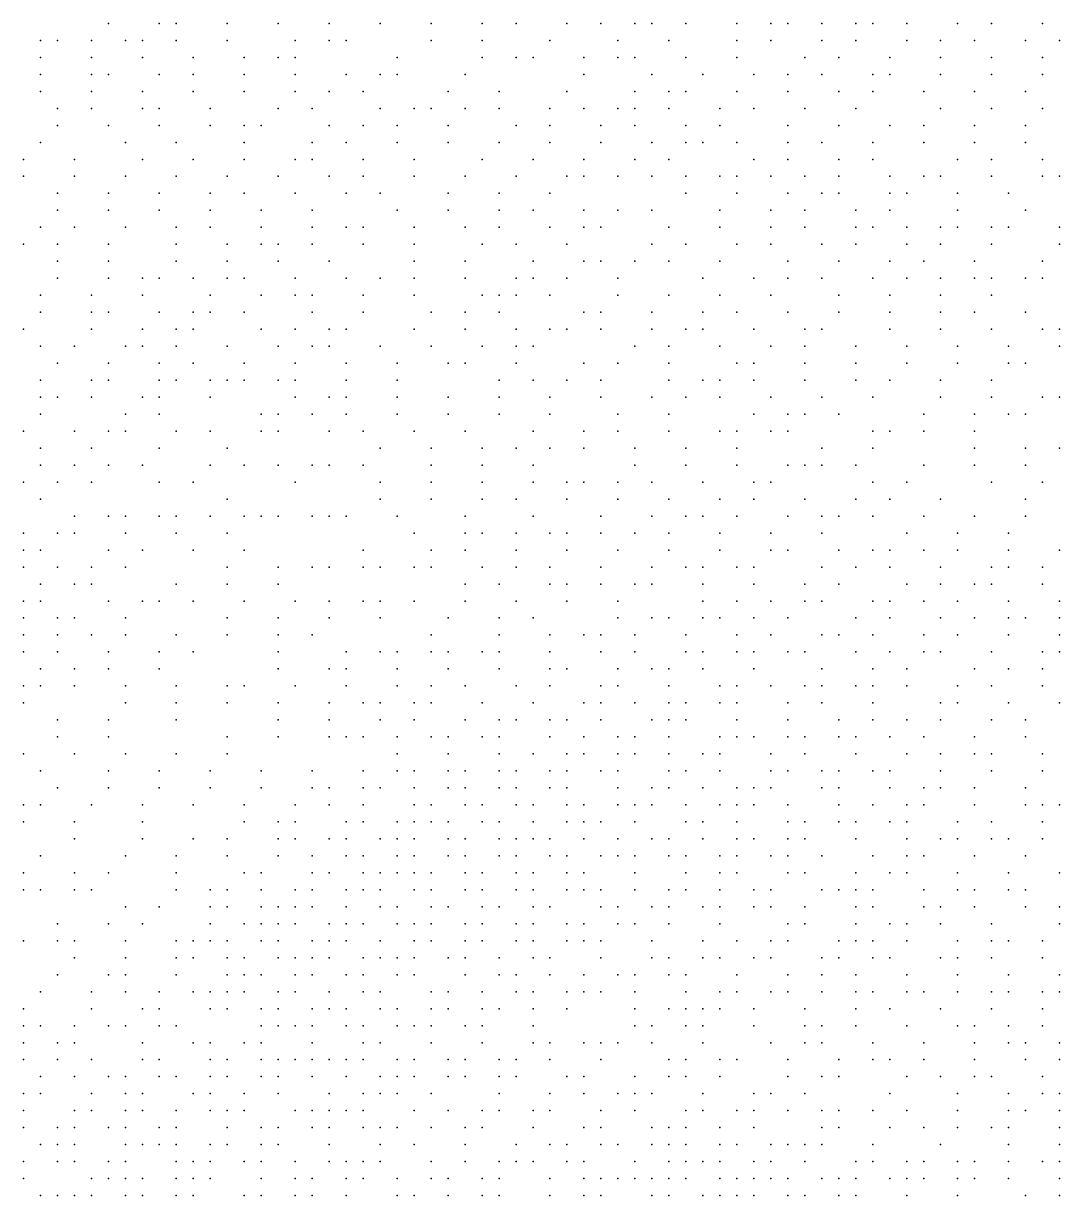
# Model space of a CAD drawing. Extents: x 429 to 793, y 817 to 1241.
# Drawn here: x 702.4 to 746.9, y 1134.9 to 1185.3 of the extents above; entities that cross this region are included whole.
import ezdxf

# ---------------------------------------------------------------- set-up
doc = ezdxf.new("R2010")
doc.units = 0

msp = doc.modelspace()

# ---------------------------------------------------------------- linework, layer by layer
for p in [(706.04, 1185.26, 224.386), (708.23, 1185.26, 222.766), (708.96, 1185.26, 221.984), (711.15, 1185.26, 220.338), (713.34, 1185.26, 218.575), (715.53, 1185.26, 216.449), (717.72, 1185.26, 214.448), (719.91, 1185.26, 212.44), (722.1, 1185.26, 210.445), (723.56, 1185.26, 209.325), (725.75, 1185.26, 206.78), (727.21, 1185.26, 205.28), (728.67, 1185.26, 203.92), (729.4, 1185.26, 203.33), (730.86, 1185.26, 201.622), (733.05, 1185.26, 198.727), (734.51, 1185.26, 197.742), (735.24, 1185.26, 196.713), (736.7, 1185.26, 194.65), (738.16, 1185.26, 193.525), (738.89, 1185.26, 192.022), (740.35, 1185.26, 190.507), (742.54, 1185.26, 187.635), (744, 1185.26, 185.367), (746.19, 1185.26, 182.243), (703.12, 1184.53, 226.587), (703.85, 1184.53, 226.193), (705.31, 1184.53, 225.013), (706.77, 1184.53, 223.54), (707.5, 1184.53, 223), (708.96, 1184.53, 222.222), (711.15, 1184.53, 220.03), (714.07, 1184.53, 218.003), (715.53, 1184.53, 216.691), (716.26, 1184.53, 215.807), (719.91, 1184.53, 212.75), (722.1, 1184.53, 210.768), (725.02, 1184.53, 207.675), (727.94, 1184.53, 205.1), (730.13, 1184.53, 202.57), (733.05, 1184.53, 199.077), (734.51, 1184.53, 197.579), (736.7, 1184.53, 195.31), (738.16, 1184.53, 193.413), (740.35, 1184.53, 190.332), (741.81, 1184.53, 188.795), (743.27, 1184.53, 186.732), (745.46, 1184.53, 182.665), (746.92, 1184.53, 181.079), (703.12, 1183.8, 226.433), (705.31, 1183.8, 225.253), (707.5, 1183.8, 223.34), (709.69, 1183.8, 221.365), (711.88, 1183.8, 219.483), (713.34, 1183.8, 218.387), (714.07, 1183.8, 217.838), (718.45, 1183.8, 214.256), (722.1, 1183.8, 210.523), (723.56, 1183.8, 209.518), (724.29, 1183.8, 208.56), (726.48, 1183.8, 206.555), (727.94, 1183.8, 204.845), (728.67, 1183.8, 204), (730.86, 1183.8, 202.01), (733.05, 1183.8, 199.726), (735.97, 1183.8, 195.925), (737.43, 1183.8, 193.893), (739.62, 1183.8, 191.86), (741.81, 1183.8, 188.431), (744, 1183.8, 185.656), (746.19, 1183.8, 182.533), (703.12, 1183.07, 226.687), (705.31, 1183.07, 225.1), (706.04, 1183.07, 224.78), (708.23, 1183.07, 222.704), (709.69, 1183.07, 221.893), (711.88, 1183.07, 219.946), (714.07, 1183.07, 218.08), (716.26, 1183.07, 216.115), (717.72, 1183.07, 215.015), (718.45, 1183.07, 214.467), (721.37, 1183.07, 211.39), (726.48, 1183.07, 206.33), (729.4, 1183.07, 203.795), (731.59, 1183.07, 201.359), (733.78, 1183.07, 198.322), (735.24, 1183.07, 197.21), (736.7, 1183.07, 195.167), (738.89, 1183.07, 192.745), (739.62, 1183.07, 191.847), (741.81, 1183.07, 188.828), (744, 1183.07, 186.03), (746.19, 1183.07, 182.4), (703.12, 1182.34, 226.923), (705.31, 1182.34, 225.34), (707.5, 1182.34, 223.483), (709.69, 1182.34, 221.731), (711.88, 1182.34, 220.19), (714.07, 1182.34, 218.326), (715.53, 1182.34, 216.975), (716.99, 1182.34, 215.87), (720.64, 1182.34, 212.523), (722.83, 1182.34, 210.285), (725.75, 1182.34, 207.472), (728.67, 1182.34, 204.68), (730.13, 1182.34, 202.69), (730.86, 1182.34, 202.13), (733.05, 1182.34, 199.814), (735.24, 1182.34, 197.087), (737.43, 1182.34, 194.617), (738.89, 1182.34, 192.595), (741.08, 1182.34, 189.965), (743.27, 1182.34, 186.995), (745.46, 1182.34, 183.922), (703.85, 1181.61, 226.634), (705.31, 1181.61, 225.58), (707.5, 1181.61, 223.727), (708.23, 1181.61, 223.192), (710.42, 1181.61, 221.569), (713.34, 1181.61, 219.117), (714.8, 1181.61, 217.884), (717.72, 1181.61, 215.345), (719.18, 1181.61, 213.68), (719.91, 1181.61, 213.125), (721.37, 1181.61, 211.703), (722.83, 1181.61, 210.598), (725.02, 1181.61, 208.366), (726.48, 1181.61, 206.933), (727.94, 1181.61, 205.588), (728.67, 1181.61, 204.589), (730.13, 1181.61, 203.323), (732.32, 1181.61, 200.455), (733.78, 1181.61, 199.018), (735.97, 1181.61, 196.404), (738.16, 1181.61, 193.88), (741.81, 1181.61, 188.942), (744, 1181.61, 185.875), (746.19, 1181.61, 182.838), (703.85, 1180.88, 226.87), (706.04, 1180.88, 225.041), (708.23, 1180.88, 223.436), (710.42, 1180.88, 221.408), (711.88, 1180.88, 220.353), (712.61, 1180.88, 219.908), (715.53, 1180.88, 217.184), (716.99, 1180.88, 215.915), (718.45, 1180.88, 214.535), (720.64, 1180.88, 212.57), (723.56, 1180.88, 209.497), (725.02, 1180.88, 208.387), (727.21, 1180.88, 206.405), (728.67, 1180.88, 204.906), (730.86, 1180.88, 201.91), (732.32, 1180.88, 200.808), (735.24, 1180.88, 197.36), (737.43, 1180.88, 195.147), (739.62, 1180.88, 191.835), (741.08, 1180.88, 189.797), (743.27, 1180.88, 187.408), (745.46, 1180.88, 184.009), (703.12, 1180.15, 227.456), (706.77, 1180.15, 224.75), (708.96, 1180.15, 223.132), (711.88, 1180.15, 220.699), (714.8, 1180.15, 217.713), (716.26, 1180.15, 216.485), (718.45, 1180.15, 214.845), (720.64, 1180.15, 212.786), (722.83, 1180.15, 210.935), (725.02, 1180.15, 208.705), (727.21, 1180.15, 206.177), (729.4, 1180.15, 204.225), (730.86, 1180.15, 202.52), (731.59, 1180.15, 201.673), (733.05, 1180.15, 200.265), (735.24, 1180.15, 197.712), (736.7, 1180.15, 195.871), (738.89, 1180.15, 193.174), (741.08, 1180.15, 190.173), (743.27, 1180.15, 187.036), (745.46, 1180.15, 183.276), (702.39, 1179.42, 227.694), (704.58, 1179.42, 226.058), (707.5, 1179.42, 224.312), (709.69, 1179.42, 222.377), (711.88, 1179.42, 220.4), (714.07, 1179.42, 218.512), (714.8, 1179.42, 217.959), (716.99, 1179.42, 216.245), (719.18, 1179.42, 214.3), (722.1, 1179.42, 211.51), (724.29, 1179.42, 209.577), (726.48, 1179.42, 207.548), (728.67, 1179.42, 205.088), (730.13, 1179.42, 203.69), (733.78, 1179.42, 199.507), (735.24, 1179.42, 197.507), (737.43, 1179.42, 194.6), (738.89, 1179.42, 193.5), (742.54, 1179.42, 188.54), (744, 1179.42, 186.488), (746.19, 1179.42, 182.96), (702.39, 1178.69, 228.164), (704.58, 1178.69, 226.296), (706.77, 1178.69, 224.944), (708.96, 1178.69, 223.265), (711.15, 1178.69, 221.29), (713.34, 1178.69, 219.31), (715.53, 1178.69, 217.653), (716.99, 1178.69, 216.53), (719.18, 1178.69, 214.61), (721.37, 1178.69, 212.085), (723.56, 1178.69, 210.44), (725.75, 1178.69, 208.372), (726.48, 1178.69, 207.357), (727.94, 1178.69, 205.95), (729.4, 1178.69, 204.275), (730.86, 1178.69, 202.872), (732.32, 1178.69, 200.92), (733.05, 1178.69, 200.335), (734.51, 1178.69, 198.746), (735.97, 1178.69, 196.95), (737.43, 1178.69, 194.965), (739.62, 1178.69, 192.341), (741.08, 1178.69, 190.733), (741.81, 1178.69, 189.646), (744, 1178.69, 186.323), (746.19, 1178.69, 183.355), (746.92, 1178.69, 182.218), (703.85, 1177.96, 227.059), (706.04, 1177.96, 225.459), (708.23, 1177.96, 223.826), (710.42, 1177.96, 221.966), (711.88, 1177.96, 221.09), (714.07, 1177.96, 219.335), (716.26, 1177.96, 216.9), (717.72, 1177.96, 216.01), (720.64, 1177.96, 212.952), (722.83, 1177.96, 211.302), (725.02, 1177.96, 208.88), (730.86, 1177.96, 203.195), (733.05, 1177.96, 200.705), (735.24, 1177.96, 198.173), (736.7, 1177.96, 196.29), (737.43, 1177.96, 195.33), (739.62, 1177.96, 192.745), (740.35, 1177.96, 191.459), (742.54, 1177.96, 188.782), (744.73, 1177.96, 185.599), (703.85, 1177.23, 227.297), (706.04, 1177.23, 225.697), (708.23, 1177.23, 224.062), (710.42, 1177.23, 222.204), (712.61, 1177.23, 220.395), (714.8, 1177.23, 218.23), (718.45, 1177.23, 215.215), (720.64, 1177.23, 213.262), (722.83, 1177.23, 210.758), (724.29, 1177.23, 209.658), (726.48, 1177.23, 207.675), (727.94, 1177.23, 206.048), (729.4, 1177.23, 204.676), (732.32, 1177.23, 201.565), (734.51, 1177.23, 199.057), (735.97, 1177.23, 197.087), (738.16, 1177.23, 194.41), (739.62, 1177.23, 192.55), (742.54, 1177.23, 188.942), (745.46, 1177.23, 184.876), (703.12, 1176.5, 228.179), (704.58, 1176.5, 227.01), (706.77, 1176.5, 225.398), (708.96, 1176.5, 223.532), (710.42, 1176.5, 222.442), (712.61, 1176.5, 220.8), (714.8, 1176.5, 218.795), (716.26, 1176.5, 217.69), (716.99, 1176.5, 216.7), (719.18, 1176.5, 214.945), (721.37, 1176.5, 213.008), (722.83, 1176.5, 211.522), (725.02, 1176.5, 209.42), (726.48, 1176.5, 207.992), (727.21, 1176.5, 207.16), (730.13, 1176.5, 203.983), (732.32, 1176.5, 201.353), (734.51, 1176.5, 199.395), (735.97, 1176.5, 197.425), (738.16, 1176.5, 194.75), (738.89, 1176.5, 193.65), (740.35, 1176.5, 191.843), (741.81, 1176.5, 190.052), (742.54, 1176.5, 189.319), (744, 1176.5, 186.732), (744.73, 1176.5, 185.636), (746.92, 1176.5, 182.658), (702.39, 1175.77, 228.807), (703.85, 1175.77, 227.638), (706.04, 1175.77, 226.054), (708.96, 1175.77, 223.77), (711.15, 1175.77, 222.132), (712.61, 1175.77, 220.69), (713.34, 1175.77, 219.925), (714.8, 1175.77, 219.09), (716.99, 1175.77, 216.895), (719.18, 1175.77, 215.24), (722.1, 1175.77, 212.318), (723.56, 1175.77, 210.83), (725.75, 1175.77, 208.865), (729.4, 1175.77, 204.725), (730.86, 1175.77, 203.29), (733.05, 1175.77, 200.82), (734.51, 1175.77, 199.31), (736.7, 1175.77, 196.35), (738.16, 1175.77, 195.09), (740.35, 1175.77, 191.914), (741.81, 1175.77, 190.43), (744, 1175.77, 187.112), (746.92, 1175.77, 182.843), (703.85, 1175.04, 227.876), (706.04, 1175.04, 226.292), (708.96, 1175.04, 223.79), (711.15, 1175.04, 222.029), (713.34, 1175.04, 220.49), (715.53, 1175.04, 218.28), (719.18, 1175.04, 215.253), (721.37, 1175.04, 212.763), (724.29, 1175.04, 210.29), (726.48, 1175.04, 208.128), (727.21, 1175.04, 207.144), (728.67, 1175.04, 205.893), (730.13, 1175.04, 204.17), (732.32, 1175.04, 201.683), (735.24, 1175.04, 198.635), (737.43, 1175.04, 196.15), (739.62, 1175.04, 192.548), (741.08, 1175.04, 191.277), (743.27, 1175.04, 188.23), (746.19, 1175.04, 183.761), (703.85, 1174.31, 228.114), (706.04, 1174.31, 226.53), (707.5, 1174.31, 225.34), (708.23, 1174.31, 224.792), (709.69, 1174.31, 223.592), (711.15, 1174.31, 222.267), (711.88, 1174.31, 221.617), (714.07, 1174.31, 219.782), (716.26, 1174.31, 218.014), (717.72, 1174.31, 216.645), (719.18, 1174.31, 215.55), (721.37, 1174.31, 213.06), (723.56, 1174.31, 211.43), (724.29, 1174.31, 210.59), (725.75, 1174.31, 208.92), (727.94, 1174.31, 206.962), (731.59, 1174.31, 202.875), (733.78, 1174.31, 200.395), (735.24, 1174.31, 198.607), (736.7, 1174.31, 197.022), (738.89, 1174.31, 194.508), (740.35, 1174.31, 192.194), (741.81, 1174.31, 190.043), (743.27, 1174.31, 188.592), (744, 1174.31, 187.52), (745.46, 1174.31, 184.977), (746.19, 1174.31, 184.156), (703.12, 1173.58, 228.488), (705.31, 1173.58, 227.087), (707.5, 1173.58, 225.033), (710.42, 1173.58, 223.069), (712.61, 1173.58, 221.085), (714.07, 1173.58, 220.074), (714.8, 1173.58, 219.073), (716.99, 1173.58, 217.482), (719.18, 1173.58, 215.397), (722.1, 1173.58, 212.815), (722.83, 1173.58, 212.272), (723.56, 1173.58, 211.16), (725.02, 1173.58, 209.775), (727.94, 1173.58, 206.78), (730.13, 1173.58, 204.265), (732.32, 1173.58, 202.342), (734.51, 1173.58, 199.852), (737.43, 1173.58, 195.952), (739.62, 1173.58, 193.606), (741.81, 1173.58, 190.758), (744, 1173.58, 187.596), (703.12, 1172.85, 228.727), (705.31, 1172.85, 226.89), (706.04, 1172.85, 226.355), (708.23, 1172.85, 224.725), (709.69, 1172.85, 223.632), (710.42, 1172.85, 223.025), (711.88, 1172.85, 221.93), (714.8, 1172.85, 219.366), (716.99, 1172.85, 217.775), (719.91, 1172.85, 215.193), (721.37, 1172.85, 213.373), (722.83, 1172.85, 211.73), (726.48, 1172.85, 208.693), (727.21, 1172.85, 207.627), (729.4, 1172.85, 205.67), (731.59, 1172.85, 203.11), (733.05, 1172.85, 201.07), (735.24, 1172.85, 199.112), (737.43, 1172.85, 196.297), (739.62, 1172.85, 193.602), (741.81, 1172.85, 190.037), (743.27, 1172.85, 188.245), (745.46, 1172.85, 185.365), (702.39, 1172.12, 229.598), (705.31, 1172.12, 227.344), (707.5, 1172.12, 225.732), (708.96, 1172.12, 224.417), (709.69, 1172.12, 223.87), (712.61, 1172.12, 221.382), (714.07, 1172.12, 220.268), (715.53, 1172.12, 219.158), (716.26, 1172.12, 218.612), (719.18, 1172.12, 215.59), (721.37, 1172.12, 213.668), (723.56, 1172.12, 211.532), (725.02, 1172.12, 210.031), (725.75, 1172.12, 209.276), (727.21, 1172.12, 207.932), (729.4, 1172.12, 205.455), (730.86, 1172.12, 204.378), (731.59, 1172.12, 203.43), (733.78, 1172.12, 201.02), (735.97, 1172.12, 198.504), (736.7, 1172.12, 197.53), (739.62, 1172.12, 193.952), (741.81, 1172.12, 190.687), (744, 1172.12, 187.898), (746.19, 1172.12, 184.272), (746.92, 1172.12, 183.372), (703.12, 1171.39, 229.123), (704.58, 1171.39, 227.994), (706.77, 1171.39, 226.282), (707.5, 1171.39, 225.954), (708.96, 1171.39, 224.748), (711.15, 1171.39, 223.162), (713.34, 1171.39, 221.122), (714.8, 1171.39, 220.007), (715.53, 1171.39, 219.45), (717.72, 1171.39, 216.992), (719.91, 1171.39, 215.335), (722.1, 1171.39, 212.867), (723.56, 1171.39, 211.783), (724.29, 1171.39, 211.235), (728.67, 1171.39, 206.728), (730.13, 1171.39, 205.24), (732.32, 1171.39, 202.77), (734.51, 1171.39, 200.29), (735.97, 1171.39, 198.342), (738.16, 1171.39, 195.902), (740.35, 1171.39, 192.555), (742.54, 1171.39, 190.037), (744.73, 1171.39, 186.82), (746.92, 1171.39, 183.222), (703.85, 1170.66, 228.648), (706.04, 1170.66, 226.932), (708.23, 1170.66, 225.298), (709.69, 1170.66, 224.15), (711.88, 1170.66, 222.454), (714.07, 1170.66, 220.845), (716.26, 1170.66, 218.755), (718.45, 1170.66, 217.016), (720.64, 1170.66, 214.522), (721.37, 1170.66, 213.705), (723.56, 1170.66, 212.082), (726.48, 1170.66, 209.07), (727.94, 1170.66, 207.18), (730.13, 1170.66, 204.874), (733.05, 1170.66, 201.69), (733.78, 1170.66, 201.152), (735.97, 1170.66, 198.667), (738.16, 1170.66, 196.054), (740.35, 1170.66, 192.913), (742.54, 1170.66, 189.683), (744.73, 1170.66, 187.01), (745.46, 1170.66, 185.738), (703.12, 1169.93, 229.4), (705.31, 1169.93, 227.797), (706.04, 1169.93, 227.154), (708.23, 1169.93, 225.52), (708.96, 1169.93, 224.975), (710.42, 1169.93, 223.882), (711.15, 1169.93, 223.335), (711.88, 1169.93, 222.734), (713.34, 1169.93, 221.403), (714.07, 1169.93, 220.567), (716.26, 1169.93, 218.549), (718.45, 1169.93, 216.742), (722.83, 1169.93, 212.93), (724.29, 1169.93, 210.988), (725.75, 1169.93, 210.183), (727.21, 1169.93, 208.025), (730.13, 1169.93, 205.194), (731.59, 1169.93, 203.948), (732.32, 1169.93, 202.918), (733.78, 1169.93, 201.478), (735.97, 1169.93, 198.992), (738.16, 1169.93, 195.695), (739.62, 1169.93, 194.242), (741.81, 1169.93, 191.256), (744, 1169.93, 187.92), (703.12, 1169.2, 229.624), (703.85, 1169.2, 229.096), (705.31, 1169.2, 228.021), (707.5, 1169.2, 226.345), (708.23, 1169.2, 225.8), (710.42, 1169.2, 224.163), (714.07, 1169.2, 220.57), (715.53, 1169.2, 219.475), (716.26, 1169.2, 219.038), (718.45, 1169.2, 217.024), (720.64, 1169.2, 214.88), (722.83, 1169.2, 213.217), (725.02, 1169.2, 210.74), (727.21, 1169.2, 208.337), (729.4, 1169.2, 206.376), (730.86, 1169.2, 204.805), (732.32, 1169.2, 202.875), (734.51, 1169.2, 200.583), (736.7, 1169.2, 198.136), (738.89, 1169.2, 195.34), (741.81, 1169.2, 191.11), (744, 1169.2, 188.29), (746.19, 1169.2, 185.046), (746.92, 1169.2, 183.997), (703.12, 1168.47, 229.848), (706.77, 1168.47, 227.17), (708.23, 1168.47, 226.08), (712.61, 1168.47, 222.242), (713.34, 1168.47, 221.408), (714.8, 1168.47, 220.298), (716.26, 1168.47, 219.217), (718.45, 1168.47, 217.307), (720.64, 1168.47, 215.117), (722.83, 1168.47, 212.948), (725.02, 1168.47, 211.035), (727.94, 1168.47, 208.283), (730.13, 1168.47, 205.834), (733.78, 1168.47, 201.585), (735.24, 1168.47, 199.868), (735.97, 1168.47, 199.163), (737.43, 1168.47, 197.41), (741.08, 1168.47, 192.518), (743.27, 1168.47, 189.723), (744.73, 1168.47, 187.22), (745.46, 1168.47, 186.13), (702.39, 1167.74, 230.38), (704.58, 1167.74, 228.891), (706.04, 1167.74, 227.708), (706.77, 1167.74, 227.39), (708.96, 1167.74, 225.481), (710.42, 1167.74, 224.443), (712.61, 1167.74, 222.245), (713.34, 1167.74, 221.69), (715.53, 1167.74, 220.04), (716.99, 1167.74, 218.626), (719.18, 1167.74, 216.49), (721.37, 1167.74, 214.867), (724.29, 1167.74, 211.87), (726.48, 1167.74, 209.899), (727.94, 1167.74, 207.916), (730.13, 1167.74, 205.988), (732.32, 1167.74, 203.525), (733.05, 1167.74, 202.445), (734.51, 1167.74, 200.87), (735.24, 1167.74, 200.19), (738.89, 1167.74, 195.32), (739.62, 1167.74, 194.776), (741.08, 1167.74, 192.517), (743.27, 1167.74, 189.9), (703.12, 1167.01, 230.174), (705.31, 1167.01, 228.569), (708.23, 1167.01, 226.247), (711.15, 1167.01, 223.897), (717.72, 1167.01, 217.872), (719.91, 1167.01, 216.23), (722.1, 1167.01, 214.28), (723.56, 1167.01, 212.705), (725.02, 1167.01, 211.625), (726.48, 1167.01, 209.717), (728.67, 1167.01, 207.844), (730.86, 1167.01, 205.365), (733.05, 1167.01, 202.77), (736.7, 1167.01, 198.362), (738.89, 1167.01, 195.661), (743.27, 1167.01, 189.73), (745.46, 1167.01, 186.187), (746.92, 1167.01, 184.44), (703.12, 1166.28, 230.39), (704.58, 1166.28, 229.107), (706.04, 1166.28, 227.83), (707.5, 1166.28, 226.74), (710.42, 1166.28, 224.718), (711.88, 1166.28, 223.355), (713.34, 1166.28, 222.36), (714.8, 1166.28, 220.593), (715.53, 1166.28, 220.327), (716.99, 1166.28, 219.24), (719.91, 1166.28, 216.515), (722.1, 1166.28, 214.08), (724.29, 1166.28, 212.46), (728.67, 1166.28, 207.645), (730.86, 1166.28, 205.185), (733.05, 1166.28, 203.077), (735.24, 1166.28, 200.677), (735.97, 1166.28, 199.124), (736.7, 1166.28, 198.421), (738.16, 1166.28, 197.029), (741.08, 1166.28, 193.04), (743.27, 1166.28, 190.08), (745.46, 1166.28, 186.712), (702.39, 1165.55, 230.712), (703.85, 1165.55, 229.647), (705.31, 1165.55, 228.583), (708.23, 1165.55, 226.522), (709.69, 1165.55, 225.268), (714.07, 1165.55, 221.64), (717.72, 1165.55, 218.437), (719.91, 1165.55, 216.252), (722.1, 1165.55, 214.372), (724.29, 1165.55, 212.411), (725.75, 1165.55, 211.202), (726.48, 1165.55, 210.352), (727.94, 1165.55, 208.473), (729.4, 1165.55, 206.89), (731.59, 1165.55, 204.635), (733.78, 1165.55, 202.033), (734.51, 1165.55, 201.515), (738.89, 1165.55, 196.341), (740.35, 1165.55, 194.27), (744, 1165.55, 188.652), (746.19, 1165.55, 185.293), (703.12, 1164.82, 230.4), (711.15, 1164.82, 224.178), (717.72, 1164.82, 218.717), (719.91, 1164.82, 216.8), (722.1, 1164.82, 214.665), (723.56, 1164.82, 213.59), (725.75, 1164.82, 210.843), (727.94, 1164.82, 208.77), (730.13, 1164.82, 206.665), (732.32, 1164.82, 204.242), (733.78, 1164.82, 202.178), (735.97, 1164.82, 200.122), (738.16, 1164.82, 197.367), (739.62, 1164.82, 194.961), (741.81, 1164.82, 192.168), (745.46, 1164.82, 186.569), (704.58, 1164.09, 229.335), (706.04, 1164.09, 228.27), (706.77, 1164.09, 227.938), (708.23, 1164.09, 226.942), (708.96, 1164.09, 226.09), (710.42, 1164.09, 225), (711.88, 1164.09, 223.91), (712.61, 1164.09, 223.357), (713.34, 1164.09, 222.805), (714.8, 1164.09, 221.7), (715.53, 1164.09, 220.62), (716.26, 1164.09, 220.08), (718.45, 1164.09, 218.175), (721.37, 1164.09, 215.488), (724.29, 1164.09, 212.51), (727.21, 1164.09, 209.462), (729.4, 1164.09, 207.652), (730.86, 1164.09, 206.278), (731.59, 1164.09, 205.09), (733.05, 1164.09, 203.182), (735.24, 1164.09, 201.12), (736.7, 1164.09, 199.397), (737.43, 1164.09, 197.863), (738.89, 1164.09, 196), (741.08, 1164.09, 193.56), (743.27, 1164.09, 190.425), (745.46, 1164.09, 186.927), (702.39, 1163.36, 231.271), (703.85, 1163.36, 230.162), (704.58, 1163.36, 229.736), (706.77, 1163.36, 228.126), (708.96, 1163.36, 226.33), (711.15, 1163.36, 224.643), (719.18, 1163.36, 217.912), (721.37, 1163.36, 215.78), (722.1, 1163.36, 215.25), (723.56, 1163.36, 213.345), (725.02, 1163.36, 212.446), (725.75, 1163.36, 211.247), (727.21, 1163.36, 209.9), (728.67, 1163.36, 208.31), (730.13, 1163.36, 206.936), (732.32, 1163.36, 204.475), (734.51, 1163.36, 202.127), (736.7, 1163.36, 199.025), (740.35, 1163.36, 194.588), (742.54, 1163.36, 191.488), (744.73, 1163.36, 188.311), (702.39, 1162.63, 231.305), (703.12, 1162.63, 230.78), (706.04, 1162.63, 228.646), (707.5, 1162.63, 227.65), (709.69, 1162.63, 226.032), (711.88, 1162.63, 224.405), (716.99, 1162.63, 219.798), (719.91, 1162.63, 217.16), (721.37, 1162.63, 215.727), (723.56, 1162.63, 213.638), (725.75, 1162.63, 211.547), (727.94, 1162.63, 209.14), (730.13, 1162.63, 206.923), (732.32, 1162.63, 204.793), (734.51, 1162.63, 202.106), (735.24, 1162.63, 200.918), (737.43, 1162.63, 198.342), (738.89, 1162.63, 196.975), (739.62, 1162.63, 195.944), (741.08, 1162.63, 193.725), (742.54, 1162.63, 191.84), (744.73, 1162.63, 188.664), (746.92, 1162.63, 184.84), (702.39, 1161.9, 231.495), (703.85, 1161.9, 230.435), (705.31, 1161.9, 229.26), (706.77, 1161.9, 228.17), (711.15, 1161.9, 224.891), (713.34, 1161.9, 222.753), (714.8, 1161.9, 221.67), (715.53, 1161.9, 221.135), (716.99, 1161.9, 220.055), (717.72, 1161.9, 219.246), (719.18, 1161.9, 217.89), (719.91, 1161.9, 217.367), (722.1, 1161.9, 215.248), (723.56, 1161.9, 214.173), (725.02, 1161.9, 212.44), (727.21, 1161.9, 210.5), (729.4, 1161.9, 208.227), (730.86, 1161.9, 206.55), (731.59, 1161.9, 205.853), (733.05, 1161.9, 204.135), (733.78, 1161.9, 203.438), (736.7, 1161.9, 199.675), (738.16, 1161.9, 197.983), (739.62, 1161.9, 195.586), (741.81, 1161.9, 193.022), (744, 1161.9, 189.71), (744.73, 1161.9, 189.033), (746.19, 1161.9, 186.26), (703.12, 1161.17, 231.16), (704.58, 1161.17, 230.09), (705.31, 1161.17, 229.555), (708.96, 1161.17, 226.81), (711.15, 1161.17, 225.197), (713.34, 1161.17, 223.005), (721.37, 1161.17, 216.263), (722.83, 1161.17, 214.71), (725.02, 1161.17, 212.72), (725.75, 1161.17, 212.25), (727.21, 1161.17, 210.574), (728.67, 1161.17, 209.2), (729.4, 1161.17, 208.269), (731.59, 1161.17, 206.163), (733.78, 1161.17, 203.092), (735.97, 1161.17, 201.045), (737.43, 1161.17, 198.985), (740.35, 1161.17, 195.22), (741.81, 1161.17, 193.526), (743.27, 1161.17, 191.094), (744, 1161.17, 190.053), (746.19, 1161.17, 186.62), (702.39, 1160.44, 231.875), (703.12, 1160.44, 231.35), (706.04, 1160.44, 229.21), (707.5, 1160.44, 228.13), (708.23, 1160.44, 227.59), (709.69, 1160.44, 226.513), (711.88, 1160.44, 224.352), (714.07, 1160.44, 222.71), (715.53, 1160.44, 221.64), (716.99, 1160.44, 220.57), (717.72, 1160.44, 219.49), (719.18, 1160.44, 218.41), (721.37, 1160.44, 216.583), (723.56, 1160.44, 214.46), (725.75, 1160.44, 212.06), (727.94, 1160.44, 210.01), (731.59, 1160.44, 206.143), (733.05, 1160.44, 204.262), (734.51, 1160.44, 202.74), (735.97, 1160.44, 201.022), (736.7, 1160.44, 200.325), (738.89, 1160.44, 197.11), (739.62, 1160.44, 196.59), (741.08, 1160.44, 194.537), (742.54, 1160.44, 192.478), (744.73, 1160.44, 189.38), (746.92, 1160.44, 184.886), (702.39, 1159.71, 231.952), (703.85, 1159.71, 230.843), (704.58, 1159.71, 230.335), (706.77, 1159.71, 228.487), (711.15, 1159.71, 225.14), (713.34, 1159.71, 223.445), (715.53, 1159.71, 221.888), (717.72, 1159.71, 219.862), (720.64, 1159.71, 217.365), (722.83, 1159.71, 215.265), (724.29, 1159.71, 213.695), (727.94, 1159.71, 210.3), (729.4, 1159.71, 208.394), (730.13, 1159.71, 207.924), (731.59, 1159.71, 206.44), (732.32, 1159.71, 205.077), (733.78, 1159.71, 204.062), (735.24, 1159.71, 202.384), (738.16, 1159.71, 198.29), (739.62, 1159.71, 196.4), (741.81, 1159.71, 193.844), (743.27, 1159.71, 191.777), (744.73, 1159.71, 189.384), (745.46, 1159.71, 187.899), (746.92, 1159.71, 185.58), (702.39, 1158.98, 232.134), (703.85, 1158.98, 231.025), (705.31, 1158.98, 229.582), (706.77, 1158.98, 228.722), (708.96, 1158.98, 227.005), (711.15, 1158.98, 225.38), (713.34, 1158.98, 223.932), (714.8, 1158.98, 222.683), (719.91, 1158.98, 218.147), (722.83, 1158.98, 215.164), (725.02, 1158.98, 213.496), (726.48, 1158.98, 211.63), (727.21, 1158.98, 211.11), (728.67, 1158.98, 209.397), (730.86, 1158.98, 207.394), (733.05, 1158.98, 204.708), (734.51, 1158.98, 203.355), (736.7, 1158.98, 200.46), (737.43, 1158.98, 199.635), (738.89, 1158.98, 197.597), (741.08, 1158.98, 194.518), (742.54, 1158.98, 192.47), (744.73, 1158.98, 189.727), (746.92, 1158.98, 185.43), (702.39, 1158.25, 231.896), (703.85, 1158.25, 230.953), (706.04, 1158.25, 229.23), (708.23, 1158.25, 227.999), (709.69, 1158.25, 226.96), (713.34, 1158.25, 223.693), (716.26, 1158.25, 221.61), (717.72, 1158.25, 220.01), (718.45, 1158.25, 219.414), (719.91, 1158.25, 217.885), (720.64, 1158.25, 217.372), (722.1, 1158.25, 216.337), (722.83, 1158.25, 215.815), (725.02, 1158.25, 213.771), (727.21, 1158.25, 211.4), (728.67, 1158.25, 209.724), (730.86, 1158.25, 207.538), (731.59, 1158.25, 207.025), (733.05, 1158.25, 205.016), (733.78, 1158.25, 204.339), (735.24, 1158.25, 202.642), (735.97, 1158.25, 201.28), (738.16, 1158.25, 198.938), (739.62, 1158.25, 197.233), (741.08, 1158.25, 194.856), (741.81, 1158.25, 194.182), (744, 1158.25, 190.751), (746.19, 1158.25, 186.52), (746.92, 1158.25, 185.85), (703.12, 1157.52, 231.544), (704.58, 1157.52, 230.484), (706.04, 1157.52, 229.417), (708.23, 1157.52, 227.755), (713.34, 1157.52, 224), (715.53, 1157.52, 222.392), (716.26, 1157.52, 221.343), (718.45, 1157.52, 219.73), (720.64, 1157.52, 217.643), (722.83, 1157.52, 216.085), (725.02, 1157.52, 213.393), (725.75, 1157.52, 212.72), (727.94, 1157.52, 210.65), (729.4, 1157.52, 209.322), (730.13, 1157.52, 208.686), (731.59, 1157.52, 206.815), (733.78, 1157.52, 204.647), (736.7, 1157.52, 200.922), (738.89, 1157.52, 198.232), (740.35, 1157.52, 196.36), (743.27, 1157.52, 192.115), (744.73, 1157.52, 189.513), (746.19, 1157.52, 187.621), (702.39, 1156.79, 232.26), (703.12, 1156.79, 231.824), (704.58, 1156.79, 230.67), (706.77, 1156.79, 229.065), (708.96, 1156.79, 227.458), (711.15, 1156.79, 225.86), (711.88, 1156.79, 225.565), (714.07, 1156.79, 223.7), (716.26, 1156.79, 222.063), (718.45, 1156.79, 219.987), (719.91, 1156.79, 218.425), (721.37, 1156.79, 217.4), (723.56, 1156.79, 215.512), (725.02, 1156.79, 213.678), (727.21, 1156.79, 211.632), (727.94, 1156.79, 210.94), (730.13, 1156.79, 208.645), (732.32, 1156.79, 206.303), (733.05, 1156.79, 205.612), (734.51, 1156.79, 203.77), (735.97, 1156.79, 201.91), (736.7, 1156.79, 201.237), (738.16, 1156.79, 199.572), (738.89, 1156.79, 198.55), (740.35, 1156.79, 196.517), (742.54, 1156.79, 193.147), (744, 1156.79, 190.65), (746.19, 1156.79, 187.453), (702.39, 1156.06, 232.4), (706.77, 1156.06, 229.247), (708.96, 1156.06, 227.72), (711.15, 1156.06, 226.055), (713.34, 1156.06, 224.435), (715.53, 1156.06, 222.738), (716.99, 1156.06, 221.525), (717.72, 1156.06, 220.738), (719.18, 1156.06, 219.677), (719.91, 1156.06, 218.774), (722.1, 1156.06, 217.03), (724.29, 1156.06, 214.805), (726.48, 1156.06, 212.93), (727.21, 1156.06, 211.917), (728.67, 1156.06, 210.594), (730.13, 1156.06, 208.943), (730.86, 1156.06, 208.266), (732.32, 1156.06, 206.605), (733.05, 1156.06, 205.914), (735.24, 1156.06, 203.255), (736.7, 1156.06, 201.569), (738.89, 1156.06, 198.865), (741.81, 1156.06, 194.715), (742.54, 1156.06, 193.804), (744.73, 1156.06, 190.44), (746.92, 1156.06, 186.34), (703.85, 1155.33, 231.243), (706.04, 1155.33, 230.025), (708.96, 1155.33, 227.842), (713.34, 1155.33, 224.637), (715.53, 1155.33, 222.488), (717.72, 1155.33, 220.95), (719.18, 1155.33, 219.905), (721.37, 1155.33, 217.88), (722.83, 1155.33, 216.53), (723.56, 1155.33, 215.568), (725.02, 1155.33, 214.562), (725.75, 1155.33, 213.552), (727.21, 1155.33, 212.212), (729.4, 1155.33, 209.903), (730.13, 1155.33, 209.24), (730.86, 1155.33, 208.563), (733.05, 1155.33, 206.233), (735.24, 1155.33, 203.57), (737.43, 1155.33, 200.546), (738.89, 1155.33, 199.19), (740.35, 1155.33, 197.167), (741.81, 1155.33, 195.148), (744, 1155.33, 190.883), (745.46, 1155.33, 189.067), (703.85, 1154.6, 231.635), (706.04, 1154.6, 230.208), (711.15, 1154.6, 225.955), (713.34, 1154.6, 224.84), (715.53, 1154.6, 222.95), (716.26, 1154.6, 222.237), (716.99, 1154.6, 221.738), (718.45, 1154.6, 220.655), (719.91, 1154.6, 219.132), (720.64, 1154.6, 218.633), (722.1, 1154.6, 217.14), (722.83, 1154.6, 216.33), (725.02, 1154.6, 214.32), (726.48, 1154.6, 213.456), (727.94, 1154.6, 211.78), (728.67, 1154.6, 211.012), (730.13, 1154.6, 209.52), (732.32, 1154.6, 207.21), (733.05, 1154.6, 206.21), (733.78, 1154.6, 205.71), (735.24, 1154.6, 203.54), (735.97, 1154.6, 202.855), (737.43, 1154.6, 201.197), (738.16, 1154.6, 199.853), (739.62, 1154.6, 198.165), (741.08, 1154.6, 196.484), (743.27, 1154.6, 192.67), (745.46, 1154.6, 189.736), (702.39, 1153.87, 232.68), (704.58, 1153.87, 231.252), (706.77, 1153.87, 229.62), (708.96, 1153.87, 228.033), (711.15, 1153.87, 226.445), (718.45, 1153.87, 220.883), (720.64, 1153.87, 218.578), (722.83, 1153.87, 216.587), (724.29, 1153.87, 215.416), (725.75, 1153.87, 214.077), (726.48, 1153.87, 213.395), (727.94, 1153.87, 212.055), (728.67, 1153.87, 211.123), (730.13, 1153.87, 209.8), (731.59, 1153.87, 207.785), (732.32, 1153.87, 207.003), (734.51, 1153.87, 204.861), (735.97, 1153.87, 203.17), (738.16, 1153.87, 200.173), (740.35, 1153.87, 197.487), (741.81, 1153.87, 195.58), (743.27, 1153.87, 193.554), (744, 1153.87, 192.44), (746.19, 1153.87, 188.167), (703.12, 1153.14, 232.298), (706.04, 1153.14, 230.34), (708.23, 1153.14, 228.75), (710.42, 1153.14, 227.167), (712.61, 1153.14, 225.575), (714.8, 1153.14, 223.953), (716.99, 1153.14, 222.21), (718.45, 1153.14, 220.823), (719.18, 1153.14, 220.005), (720.64, 1153.14, 218.938), (721.37, 1153.14, 218.36), (722.83, 1153.14, 216.845), (723.56, 1153.14, 216.34), (725.02, 1153.14, 215.007), (725.75, 1153.14, 214.34), (727.21, 1153.14, 213), (727.94, 1153.14, 212.33), (730.13, 1153.14, 210.08), (730.86, 1153.14, 209.1), (732.32, 1153.14, 207.125), (734.51, 1153.14, 205.153), (735.24, 1153.14, 204.454), (736.7, 1153.14, 202.375), (737.43, 1153.14, 201.17), (738.89, 1153.14, 199.817), (739.62, 1153.14, 198.815), (741.81, 1153.14, 195.46), (744, 1153.14, 191.77), (746.19, 1153.14, 188.613), (703.85, 1152.41, 231.915), (706.04, 1152.41, 230.127), (708.23, 1152.41, 228.925), (710.42, 1152.41, 227.342), (712.61, 1152.41, 225.635), (714.8, 1152.41, 223.675), (715.53, 1152.41, 223.397), (716.99, 1152.41, 222.15), (717.72, 1152.41, 221.508), (719.18, 1152.41, 220.227), (720.64, 1152.41, 219.083), (721.37, 1152.41, 218.6), (722.83, 1152.41, 217.098), (723.56, 1152.41, 216.592), (725.02, 1152.41, 215.292), (725.75, 1152.41, 214.603), (727.94, 1152.41, 212.6), (729.4, 1152.41, 211.017), (730.13, 1152.41, 210.36), (731.59, 1152.41, 208.86), (733.05, 1152.41, 206.753), (733.78, 1152.41, 206.088), (734.51, 1152.41, 205.31), (736.7, 1152.41, 202.785), (737.43, 1152.41, 201.58), (739.62, 1152.41, 198.473), (741.08, 1152.41, 197.14), (741.81, 1152.41, 195.34), (743.27, 1152.41, 193.99), (745.46, 1152.41, 190.347), (702.39, 1151.68, 232.823), (703.12, 1151.68, 232.172), (705.31, 1151.68, 231.037), (707.5, 1151.68, 229.384), (709.69, 1151.68, 228.045), (711.88, 1151.68, 226.49), (714.07, 1151.68, 224.622), (715.53, 1151.68, 223.37), (716.99, 1151.68, 222.36), (719.18, 1151.68, 220.449), (719.91, 1151.68, 220.094), (721.37, 1151.68, 218.84), (722.1, 1151.68, 218.183), (723.56, 1151.68, 216.845), (724.29, 1151.68, 216.146), (725.75, 1151.68, 214.865), (726.48, 1151.68, 214.205), (727.94, 1151.68, 212.87), (728.67, 1151.68, 211.92), (729.4, 1151.68, 210.97), (730.86, 1151.68, 209.645), (732.32, 1151.68, 208.021), (733.05, 1151.68, 207.343), (733.78, 1151.68, 206.38), (735.24, 1151.68, 205.047), (737.43, 1151.68, 201.99), (738.89, 1151.68, 200.227), (740.35, 1151.68, 197.745), (741.08, 1151.68, 196.9), (743.27, 1151.68, 193.33), (745.46, 1151.68, 190.177), (746.19, 1151.68, 189.293), (746.92, 1151.68, 187.74), (702.39, 1150.95, 232.949), (704.58, 1150.95, 231.205), (707.5, 1150.95, 229.559), (711.88, 1150.95, 226.152), (713.34, 1150.95, 225.56), (714.07, 1150.95, 224.58), (716.26, 1150.95, 223.08), (716.99, 1150.95, 222.57), (718.45, 1150.95, 221.55), (719.18, 1150.95, 220.672), (719.91, 1150.95, 220.045), (720.64, 1150.95, 219.562), (722.1, 1150.95, 218.423), (722.83, 1150.95, 217.767), (724.29, 1150.95, 216.434), (725.75, 1150.95, 215.128), (726.48, 1150.95, 214.467), (727.21, 1150.95, 213.808), (728.67, 1150.95, 212.19), (730.86, 1150.95, 209.93), (731.59, 1150.95, 208.93), (733.05, 1150.95, 207.628), (735.24, 1150.95, 204.98), (735.97, 1150.95, 204.144), (737.43, 1150.95, 202.4), (738.16, 1150.95, 200.643), (739.62, 1150.95, 199.31), (740.35, 1150.95, 198.165), (742.54, 1150.95, 194.928), (744, 1150.95, 193.12), (746.19, 1150.95, 189.75), (704.58, 1150.22, 231.372), (707.5, 1150.22, 229.805), (709.69, 1150.22, 228.232), (711.15, 1150.22, 227.202), (713.34, 1150.22, 225.29), (714.07, 1150.22, 224.817), (715.53, 1150.22, 223.79), (716.26, 1150.22, 223.29), (717.72, 1150.22, 222.27), (718.45, 1150.22, 221.25), (719.18, 1150.22, 220.768), (720.64, 1150.22, 219.803), (721.37, 1150.22, 218.961), (722.83, 1150.22, 218.007), (723.56, 1150.22, 217.35), (724.29, 1150.22, 216.697), (725.02, 1150.22, 216.043), (726.48, 1150.22, 214.07), (727.94, 1150.22, 212.8), (729.4, 1150.22, 211.193), (730.13, 1150.22, 210.536), (731.59, 1150.22, 209.215), (733.05, 1150.22, 207.617), (733.78, 1150.22, 206.97), (735.24, 1150.22, 205.38), (735.97, 1150.22, 203.908), (738.16, 1150.22, 201.73), (740.35, 1150.22, 198.647), (741.81, 1150.22, 196.627), (742.54, 1150.22, 195.527), (744, 1150.22, 193.55), (744.73, 1150.22, 191.767), (746.19, 1150.22, 189.317), (703.12, 1149.49, 232.397), (706.77, 1149.49, 229.972), (708.96, 1149.49, 228.42), (711.15, 1149.49, 227.073), (713.34, 1149.49, 225.405), (714.8, 1149.49, 224.568), (716.26, 1149.49, 223.42), (716.99, 1149.49, 222.697), (718.45, 1149.49, 221.397), (719.18, 1149.49, 221.002), (720.64, 1149.49, 219.913), (721.37, 1149.49, 219.133), (722.83, 1149.49, 217.882), (723.56, 1149.49, 217.55), (725.02, 1149.49, 216.105), (725.75, 1149.49, 215.264), (727.21, 1149.49, 213.986), (727.94, 1149.49, 213.19), (728.67, 1149.49, 212.44), (730.13, 1149.49, 211.129), (730.86, 1149.49, 210.157), (732.32, 1149.49, 208.853), (733.05, 1149.49, 207.912), (734.51, 1149.49, 205.945), (735.24, 1149.49, 205.18), (736.7, 1149.49, 203.672), (738.89, 1149.49, 200.803), (740.35, 1149.49, 199.063), (741.08, 1149.49, 197.74), (743.27, 1149.49, 194.755), (745.46, 1149.49, 191.527), (702.39, 1148.76, 233.077), (704.58, 1148.76, 231.54), (706.04, 1148.76, 230.898), (708.96, 1148.76, 228.686), (711.88, 1148.76, 226.44), (712.61, 1148.76, 226.123), (714.8, 1148.76, 224.698), (715.53, 1148.76, 223.846), (716.99, 1148.76, 222.827), (717.72, 1148.76, 222.53), (718.45, 1148.76, 221.545), (719.18, 1148.76, 220.935), (719.91, 1148.76, 220.754), (721.37, 1148.76, 219.306), (722.1, 1148.76, 218.414), (723.56, 1148.76, 217.75), (724.29, 1148.76, 216.82), (725.75, 1148.76, 215.489), (726.48, 1148.76, 214.913), (728.67, 1148.76, 212.705), (730.86, 1148.76, 210.51), (732.32, 1148.76, 208.722), (733.05, 1148.76, 208.207), (735.24, 1148.76, 205.58), (735.97, 1148.76, 204.944), (738.16, 1148.76, 202.015), (739.62, 1148.76, 199.692), (740.35, 1148.76, 198.82), (742.54, 1148.76, 196.155), (744.73, 1148.76, 192.633), (746.92, 1148.76, 188.723), (702.39, 1148.03, 233.246), (703.12, 1148.03, 232.82), (704.58, 1148.03, 231.622), (705.31, 1148.03, 231.302), (708.96, 1148.03, 228.786), (710.42, 1148.03, 228.022), (711.15, 1148.03, 227.273), (712.61, 1148.03, 226.03), (714.07, 1148.03, 225.035), (714.8, 1148.03, 224.402), (716.26, 1148.03, 223.253), (716.99, 1148.03, 223.17), (717.72, 1148.03, 222.677), (719.18, 1148.03, 221.082), (719.91, 1148.03, 220.473), (721.37, 1148.03, 219.478), (722.1, 1148.03, 218.946), (723.56, 1148.03, 217.33), (724.29, 1148.03, 216.71), (725.75, 1148.03, 215.714), (726.48, 1148.03, 215.138), (727.21, 1148.03, 214.16), (728.67, 1148.03, 212.97), (730.13, 1148.03, 211.659), (730.86, 1148.03, 210.712), (732.32, 1148.03, 209.237), (733.78, 1148.03, 207.075), (734.51, 1148.03, 206.623), (736.7, 1148.03, 204.273), (737.43, 1148.03, 202.957), (738.16, 1148.03, 201.823), (738.89, 1148.03, 201.217), (741.08, 1148.03, 198.025), (742.54, 1148.03, 195.931), (743.27, 1148.03, 194.41), (744.73, 1148.03, 193.07), (745.46, 1148.03, 191.303), (706.77, 1147.3, 230.143), (708.23, 1147.3, 229.122), (710.42, 1147.3, 227.69), (711.15, 1147.3, 227.165), (712.61, 1147.3, 226.145), (713.34, 1147.3, 225.635), (714.07, 1147.3, 225.15), (714.8, 1147.3, 224.665), (716.26, 1147.3, 223.68), (717.72, 1147.3, 222.333), (718.45, 1147.3, 221.84), (719.91, 1147.3, 220.62), (720.64, 1147.3, 220.01), (722.1, 1147.3, 219.08), (722.83, 1147.3, 218.615), (724.29, 1147.3, 216.91), (725.02, 1147.3, 216.29), (727.21, 1147.3, 214.41), (727.94, 1147.3, 213.783), (729.4, 1147.3, 212.265), (730.13, 1147.3, 211.924), (731.59, 1147.3, 210.247), (732.32, 1147.3, 209.61), (733.78, 1147.3, 207.701), (734.51, 1147.3, 206.832), (735.97, 1147.3, 205.33), (738.16, 1147.3, 202.293), (738.89, 1147.3, 201.63), (741.08, 1147.3, 198.57), (741.81, 1147.3, 197.9), (743.27, 1147.3, 195.706), (745.46, 1147.3, 192.177), (746.92, 1147.3, 189.59), (703.85, 1146.57, 232.132), (706.04, 1146.57, 230.747), (707.5, 1146.57, 229.713), (710.42, 1146.57, 228.122), (711.88, 1146.57, 226.77), (712.61, 1146.57, 226.26), (713.34, 1146.57, 225.75), (714.07, 1146.57, 225.46), (715.53, 1146.57, 224.295), (716.26, 1146.57, 223.81), (716.99, 1146.57, 223.318), (718.45, 1146.57, 222.262), (719.18, 1146.57, 221.502), (719.91, 1146.57, 221.163), (721.37, 1146.57, 219.737), (722.1, 1146.57, 219.272), (723.56, 1146.57, 218.009), (724.29, 1146.57, 217.483), (725.75, 1146.57, 216.065), (726.48, 1146.57, 215.595), (727.94, 1146.57, 214.083), (728.67, 1146.57, 213.429), (730.13, 1146.57, 211.893), (732.32, 1146.57, 209.347), (735.24, 1146.57, 206.38), (735.97, 1146.57, 205.73), (738.16, 1146.57, 202.91), (739.62, 1146.57, 200.853), (740.35, 1146.57, 199.66), (741.81, 1146.57, 197.65), (744, 1146.57, 194.603), (746.92, 1146.57, 189.75), (702.39, 1145.84, 233.31), (703.85, 1145.84, 232.3), (704.58, 1145.84, 231.787), (706.77, 1145.84, 230.318), (708.96, 1145.84, 228.795), (709.69, 1145.84, 228.292), (710.42, 1145.84, 227.79), (711.15, 1145.84, 227.462), (712.61, 1145.84, 226.606), (713.34, 1145.84, 225.85), (714.8, 1145.84, 224.88), (715.53, 1145.84, 224.59), (716.26, 1145.84, 223.93), (717.72, 1145.84, 222.821), (719.18, 1145.84, 221.639), (719.91, 1145.84, 221.3), (721.37, 1145.84, 219.757), (722.1, 1145.84, 219.465), (723.56, 1145.84, 218.202), (724.29, 1145.84, 217.676), (725.75, 1145.84, 216.137), (726.48, 1145.84, 215.84), (727.21, 1145.84, 214.9), (729.4, 1145.84, 212.792), (731.59, 1145.84, 210.997), (733.05, 1145.84, 208.71), (734.51, 1145.84, 207.423), (735.24, 1145.84, 206.78), (737.43, 1145.84, 204.19), (738.16, 1145.84, 203.107), (738.89, 1145.84, 202.45), (740.35, 1145.84, 200.077), (742.54, 1145.84, 197.48), (744, 1145.84, 195.033), (744.73, 1145.84, 193.937), (746.19, 1145.84, 190.857), (704.58, 1145.11, 231.87), (706.77, 1145.11, 230.227), (708.96, 1145.11, 229.175), (709.69, 1145.11, 228.55), (711.15, 1145.11, 227.38), (711.88, 1145.11, 227.134), (713.34, 1145.11, 225.95), (714.07, 1145.11, 225.56), (714.8, 1145.11, 224.98), (715.53, 1145.11, 224.515), (716.99, 1145.11, 223.575), (717.72, 1145.11, 223.1), (718.45, 1145.11, 222.536), (719.18, 1145.11, 221.776), (720.64, 1145.11, 220.505), (721.37, 1145.11, 219.922), (722.83, 1145.11, 219.193), (724.29, 1145.11, 217.868), (725.02, 1145.11, 216.95), (727.21, 1145.11, 215.145), (729.4, 1145.11, 213.055), (730.13, 1145.11, 212.445), (731.59, 1145.11, 210.765), (732.32, 1145.11, 209.926), (733.78, 1145.11, 208.527), (734.51, 1145.11, 207.763), (736.7, 1145.11, 204.83), (737.43, 1145.11, 204.173), (738.89, 1145.11, 202.86), (739.62, 1145.11, 201.15), (741.81, 1145.11, 198.08), (742.54, 1145.11, 197.423), (744, 1145.11, 195.469), (746.19, 1145.11, 191.293), (703.85, 1144.38, 232.324), (706.04, 1144.38, 230.723), (706.77, 1144.38, 230.295), (708.96, 1144.38, 228.93), (711.15, 1144.38, 227.465), (711.88, 1144.38, 226.97), (712.61, 1144.38, 226.806), (714.07, 1144.38, 225.66), (714.8, 1144.38, 225.1), (716.26, 1144.38, 224.17), (716.99, 1144.38, 223.695), (718.45, 1144.38, 222.674), (719.18, 1144.38, 221.914), (721.37, 1144.38, 220.087), (722.83, 1144.38, 218.92), (723.56, 1144.38, 218.337), (725.02, 1144.38, 217.17), (726.48, 1144.38, 215.983), (727.94, 1144.38, 214.818), (728.67, 1144.38, 214.183), (730.13, 1144.38, 212.708), (730.86, 1144.38, 212.098), (733.05, 1144.38, 209.483), (735.24, 1144.38, 206.95), (736.7, 1144.38, 205.237), (738.16, 1144.38, 203.455), (740.35, 1144.38, 200.91), (742.54, 1144.38, 197.853), (744.73, 1144.38, 194.123), (746.92, 1144.38, 190.39), (703.12, 1143.65, 232.817), (705.31, 1143.65, 231.174), (706.77, 1143.65, 230.363), (708.23, 1143.65, 229.622), (709.69, 1143.65, 228.53), (710.42, 1143.65, 228.045), (711.15, 1143.65, 227.55), (711.88, 1143.65, 227.055), (713.34, 1143.65, 226.05), (714.07, 1143.65, 225.76), (715.53, 1143.65, 224.755), (716.99, 1143.65, 223.815), (717.72, 1143.65, 223.34), (719.91, 1143.65, 221.243), (720.64, 1143.65, 220.67), (722.1, 1143.65, 219.76), (723.56, 1143.65, 218.68), (724.29, 1143.65, 218.177), (725.75, 1143.65, 216.919), (726.48, 1143.65, 216.247), (727.21, 1143.65, 215.66), (728.67, 1143.65, 214.102), (730.86, 1143.65, 211.75), (732.32, 1143.65, 210.497), (733.05, 1143.65, 209.87), (734.51, 1143.65, 208.163), (735.24, 1143.65, 207.58), (736.7, 1143.65, 205.643), (738.16, 1143.65, 203.865), (738.89, 1143.65, 203.044), (740.35, 1143.65, 201.33), (741.08, 1143.65, 200.14), (742.54, 1143.65, 198.283), (744, 1143.65, 195.88), (744.73, 1143.65, 194.547), (746.19, 1143.65, 192.147), (746.92, 1143.65, 190.933), (702.39, 1142.92, 233.133), (705.31, 1142.92, 231.234), (707.5, 1142.92, 230.003), (708.23, 1142.92, 229.69), (710.42, 1142.92, 228.13), (711.15, 1142.92, 227.635), (712.61, 1142.92, 226.645), (713.34, 1142.92, 226.15), (714.8, 1142.92, 225.337), (715.53, 1142.92, 224.813), (716.26, 1142.92, 224.523), (717.72, 1142.92, 223.43), (718.45, 1142.92, 222.65), (719.91, 1142.92, 221.5), (720.64, 1142.92, 220.927), (722.1, 1142.92, 219.928), (722.83, 1142.92, 219.433), (724.29, 1142.92, 218.44), (725.75, 1142.92, 217.183), (728.67, 1142.92, 214.378), (730.13, 1142.92, 213.069), (730.86, 1142.92, 212.033), (731.59, 1142.92, 211.5), (732.32, 1142.92, 210.957), (733.78, 1142.92, 209.471), (735.97, 1142.92, 206.693), (738.16, 1142.92, 204.337), (739.62, 1142.92, 202.39), (741.81, 1142.92, 199.37), (744, 1142.92, 196.303), (746.19, 1142.92, 192.563), (702.39, 1142.19, 233.232), (703.12, 1142.19, 232.444), (704.58, 1142.19, 231.642), (706.04, 1142.19, 230.886), (706.77, 1142.19, 230.478), (708.23, 1142.19, 229.585), (708.96, 1142.19, 229.187), (712.61, 1142.19, 226.827), (713.34, 1142.19, 226.357), (714.07, 1142.19, 225.912), (714.8, 1142.19, 225.57), (716.26, 1142.19, 224.237), (716.99, 1142.19, 223.95), (718.45, 1142.19, 222.91), (719.18, 1142.19, 222.333), (719.91, 1142.19, 221.757), (721.37, 1142.19, 220.6), (722.1, 1142.19, 220.017), (724.29, 1142.19, 218.2), (728.67, 1142.19, 214.737), (729.4, 1142.19, 214.133), (730.86, 1142.19, 212.317), (731.59, 1142.19, 211.7), (733.78, 1142.19, 209.827), (735.97, 1142.19, 207.17), (736.7, 1142.19, 206.36), (738.16, 1142.19, 204.09), (740.35, 1142.19, 201.75), (742.54, 1142.19, 198.926), (743.27, 1142.19, 197.397), (744.73, 1142.19, 194.741), (746.19, 1142.19, 192.98), (702.39, 1141.46, 232.898), (703.85, 1141.46, 232.11), (704.58, 1141.46, 231.813), (707.5, 1141.46, 230.21), (709.69, 1141.46, 228.832), (710.42, 1141.46, 228.303), (711.88, 1141.46, 227.503), (712.61, 1141.46, 227.033), (714.8, 1141.46, 225.28), (716.99, 1141.46, 224.08), (717.72, 1141.46, 223.625), (719.91, 1141.46, 222.017), (722.1, 1141.46, 220.273), (724.29, 1141.46, 218.537), (725.02, 1141.46, 217.96), (726.48, 1141.46, 216.787), (727.21, 1141.46, 216.2), (727.94, 1141.46, 215.692), (729.4, 1141.46, 213.807), (731.59, 1141.46, 212.207), (734.51, 1141.46, 209.203), (735.97, 1141.46, 207.48), (736.7, 1141.46, 206.67), (738.89, 1141.46, 203.858), (741.08, 1141.46, 200.877), (743.27, 1141.46, 197.823), (744.73, 1141.46, 195.393), (745.46, 1141.46, 194.513), (746.92, 1141.46, 192.178), (702.39, 1140.73, 232.967), (703.85, 1140.73, 232.197), (705.31, 1140.73, 231.517), (707.5, 1140.73, 229.89), (708.23, 1140.73, 229.43), (710.42, 1140.73, 228.477), (711.15, 1140.73, 227.817), (712.61, 1140.73, 226.77), (713.34, 1140.73, 226.325), (714.07, 1140.73, 225.88), (714.8, 1140.73, 225.435), (715.53, 1140.73, 224.99), (716.26, 1140.73, 224.723), (716.99, 1140.73, 224.205), (718.45, 1140.73, 222.924), (719.18, 1140.73, 222.678), (720.64, 1140.73, 221.69), (721.37, 1140.73, 221.1), (722.83, 1140.73, 219.933), (723.56, 1140.73, 219.436), (725.02, 1140.73, 218.213), (727.21, 1140.73, 216.46), (730.13, 1140.73, 213.92), (730.86, 1140.73, 212.877), (732.32, 1140.73, 211.643), (733.05, 1140.73, 211.037), (735.24, 1140.73, 208.479), (737.43, 1140.73, 206.017), (738.89, 1140.73, 204.103), (739.62, 1140.73, 203.47), (741.08, 1140.73, 201.365), (743.27, 1140.73, 198.25), (745.46, 1140.73, 194.936), (746.92, 1140.73, 192.595), (703.12, 1140, 232.625), (704.58, 1140, 231.9), (706.04, 1140, 230.82), (706.77, 1140, 230.35), (708.23, 1140, 229.57), (708.96, 1140, 229.11), (710.42, 1140, 228.18), (711.15, 1140, 227.808), (712.61, 1140, 226.967), (713.34, 1140, 226.572), (714.8, 1140, 225.638), (716.26, 1140, 224.778), (717.72, 1140, 223.67), (718.45, 1140, 223.174), (719.18, 1140, 222.517), (720.64, 1140, 221.35), (721.37, 1140, 220.76), (722.83, 1140, 220.177), (723.56, 1140, 219.6), (725.75, 1140, 217.887), (726.48, 1140, 217.307), (728.67, 1140, 214.943), (730.13, 1140, 213.757), (730.86, 1140, 213.153), (732.32, 1140, 211.93), (735.24, 1140, 208.776), (736.7, 1140, 207.29), (737.43, 1140, 206.66), (740.35, 1140, 202.427), (741.81, 1140, 200.903), (743.27, 1140, 198.593), (744, 1140, 197.417), (746.19, 1140, 194.24), (702.39, 1139.27, 233.054), (703.12, 1139.27, 232.712), (705.31, 1139.27, 231.43), (706.77, 1139.27, 230.49), (707.5, 1139.27, 230.24), (709.69, 1139.27, 228.81), (710.42, 1139.27, 228.367), (711.88, 1139.27, 227.486), (713.34, 1139.27, 226.768), (715.53, 1139.27, 225.002), (716.99, 1139.27, 224.188), (717.72, 1139.27, 223.92), (718.45, 1139.27, 223.424), (719.91, 1139.27, 222.19), (722.83, 1139.27, 219.853), (725.02, 1139.27, 218.436), (726.48, 1139.27, 216.98), (727.94, 1139.27, 216.19), (728.67, 1139.27, 215.21), (729.4, 1139.27, 214.93), (731.59, 1139.27, 212.823), (733.78, 1139.27, 210.71), (734.51, 1139.27, 210.015), (735.97, 1139.27, 208.375), (739.62, 1139.27, 204.113), (742.54, 1139.27, 199.597), (744.73, 1139.27, 196.593), (746.19, 1139.27, 194.607), (746.92, 1139.27, 192.992), (702.39, 1138.54, 232.832), (704.58, 1138.54, 231.9), (705.31, 1138.54, 231.487), (706.77, 1138.54, 230.603), (707.5, 1138.54, 229.99), (708.96, 1138.54, 229.235), (710.42, 1138.54, 228.527), (711.15, 1138.54, 228.085), (711.88, 1138.54, 227.682), (714.07, 1138.54, 226.085), (714.8, 1138.54, 225.66), (715.53, 1138.54, 225.225), (716.26, 1138.54, 224.79), (716.99, 1138.54, 224.355), (719.18, 1138.54, 222.653), (720.64, 1138.54, 221.884), (722.1, 1138.54, 220.573), (722.83, 1138.54, 220.115), (724.29, 1138.54, 218.88), (725.02, 1138.54, 218.596), (727.21, 1138.54, 216.68), (728.67, 1138.54, 215.4), (730.86, 1138.54, 213.63), (731.59, 1138.54, 213.132), (733.05, 1138.54, 211.203), (733.78, 1138.54, 210.997), (735.24, 1138.54, 209.15), (736.7, 1138.54, 207.91), (737.43, 1138.54, 207.28), (738.89, 1138.54, 205.305), (740.35, 1138.54, 202.857), (742.54, 1138.54, 200.428), (744.73, 1138.54, 196.947), (745.46, 1138.54, 195.64), (746.92, 1138.54, 193.253), (702.39, 1137.81, 232.847), (703.85, 1137.81, 232.002), (704.58, 1137.81, 231.985), (706.04, 1137.81, 231.102), (706.77, 1137.81, 230.717), (708.23, 1137.81, 229.82), (708.96, 1137.81, 229.395), (711.15, 1137.81, 228.245), (712.61, 1137.81, 227.36), (713.34, 1137.81, 226.54), (714.8, 1137.81, 225.72), (715.53, 1137.81, 225.336), (716.99, 1137.81, 224.424), (717.72, 1137.81, 224.017), (718.45, 1137.81, 223.463), (719.91, 1137.81, 222.43), (721.37, 1137.81, 221.283), (722.1, 1137.81, 220.727), (724.29, 1137.81, 219.04), (726.48, 1137.81, 217.327), (727.21, 1137.81, 216.753), (729.4, 1137.81, 214.997), (730.13, 1137.81, 214.413), (730.86, 1137.81, 213.83), (732.32, 1137.81, 212.327), (733.78, 1137.81, 211.005), (736.7, 1137.81, 208.15), (737.43, 1137.81, 207.085), (739.62, 1137.81, 204.773), (741.08, 1137.81, 202.553), (742.54, 1137.81, 200.765), (744, 1137.81, 198.465), (744.73, 1137.81, 197.3), (746.92, 1137.81, 193.63), (703.12, 1137.08, 232.503), (703.85, 1137.08, 232.068), (704.58, 1137.08, 231.633), (706.77, 1137.08, 230.467), (707.5, 1137.08, 229.98), (708.23, 1137.08, 229.555), (708.96, 1137.08, 229.13), (710.42, 1137.08, 228.688), (711.15, 1137.08, 227.783), (712.61, 1137.08, 226.987), (713.34, 1137.08, 226.6), (715.53, 1137.08, 225.396), (717.72, 1137.08, 223.56), (719.18, 1137.08, 223.007), (721.37, 1137.08, 221.437), (723.56, 1137.08, 219.76), (725.02, 1137.08, 218.633), (725.75, 1137.08, 218.067), (727.21, 1137.08, 216.927), (727.94, 1137.08, 216.353), (729.4, 1137.08, 215.197), (730.13, 1137.08, 214.613), (730.86, 1137.08, 214.03), (732.32, 1137.08, 212.538), (733.05, 1137.08, 211.623), (734.51, 1137.08, 210.217), (735.24, 1137.08, 209.613), (735.97, 1137.08, 209.01), (736.7, 1137.08, 207.738), (738.89, 1137.08, 205.753), (741.81, 1137.08, 202.25), (744.73, 1137.08, 198), (746.92, 1137.08, 194.007), (702.39, 1136.35, 232.913), (703.85, 1136.35, 232.135), (704.58, 1136.35, 231.7), (706.04, 1136.35, 230.83), (706.77, 1136.35, 230.378), (708.96, 1136.35, 229.093), (709.69, 1136.35, 228.78), (710.42, 1136.35, 228.503), (711.88, 1136.35, 227.42), (712.61, 1136.35, 227.018), (714.07, 1136.35, 226.22), (715.53, 1136.35, 225.025), (716.26, 1136.35, 224.617), (716.99, 1136.35, 224.21), (717.72, 1136.35, 223.899), (719.91, 1136.35, 222.55), (721.37, 1136.35, 221.326), (722.83, 1136.35, 220.299), (723.56, 1136.35, 219.873), (724.29, 1136.35, 219.337), (725.75, 1136.35, 218.121), (726.48, 1136.35, 217.657), (728.67, 1136.35, 215.943), (730.13, 1136.35, 214.51), (730.86, 1136.35, 213.625), (731.59, 1136.35, 213.22), (732.32, 1136.35, 212.24), (733.78, 1136.35, 211.04), (734.51, 1136.35, 210.44), (735.97, 1136.35, 209.233), (738.16, 1136.35, 206.533), (738.89, 1136.35, 205.92), (740.35, 1136.35, 204.008), (741.08, 1136.35, 203.15), (742.54, 1136.35, 201.422), (743.27, 1136.35, 200.31), (744.73, 1136.35, 198.35), (746.19, 1136.35, 196.06), (746.92, 1136.35, 194.373), (702.39, 1135.62, 232.98), (705.31, 1135.62, 231.092), (706.04, 1135.62, 230.73), (706.77, 1135.62, 230.353), (707.5, 1135.62, 229.925), (708.96, 1135.62, 229.057), (709.69, 1135.62, 228.467), (710.42, 1135.62, 228.205), (712.61, 1135.62, 227.047), (714.07, 1135.62, 226.243), (714.8, 1135.62, 225.473), (716.26, 1135.62, 224.631), (716.99, 1135.62, 224.263), (718.45, 1135.62, 223.278), (719.91, 1135.62, 222.107), (720.64, 1135.62, 221.885), (722.1, 1135.62, 220.993), (722.83, 1135.62, 220.412), (725.02, 1135.62, 218.927), (726.48, 1135.62, 217.813), (727.21, 1135.62, 217.094), (727.94, 1135.62, 216.107), (728.67, 1135.62, 215.53), (729.4, 1135.62, 215.16), (730.13, 1135.62, 214.68), (730.86, 1135.62, 213.795), (732.32, 1135.62, 212.423), (733.05, 1135.62, 211.935), (733.78, 1135.62, 211.132), (734.51, 1135.62, 210.633), (735.24, 1135.62, 209.632), (736.7, 1135.62, 208.342), (737.43, 1135.62, 207.403), (738.16, 1135.62, 206.79), (739.62, 1135.62, 205.217), (740.35, 1135.62, 204.275), (741.08, 1135.62, 203.42), (742.54, 1135.62, 201.523), (743.27, 1135.62, 200.593), (744.73, 1135.62, 198.647), (746.92, 1135.62, 195.1), (703.12, 1134.89, 232.373), (703.85, 1134.89, 231.793), (704.58, 1134.89, 231.405), (705.31, 1134.89, 230.992), (706.77, 1134.89, 230.253), (707.5, 1134.89, 229.875), (708.96, 1134.89, 229.02), (709.69, 1134.89, 228.628), (711.88, 1134.89, 227.45), (712.61, 1134.89, 226.769), (714.07, 1134.89, 225.85), (714.8, 1134.89, 225.475), (716.26, 1134.89, 224.684), (718.45, 1134.89, 223.247), (719.18, 1134.89, 222.73), (720.64, 1134.89, 221.663), (722.1, 1134.89, 220.816), (722.83, 1134.89, 220.01), (725.02, 1134.89, 218.517), (726.48, 1134.89, 217.532), (727.21, 1134.89, 216.837), (729.4, 1134.89, 214.85), (730.13, 1134.89, 214.37), (731.59, 1134.89, 213.19), (732.32, 1134.89, 212.607), (733.05, 1134.89, 212.017), (733.78, 1134.89, 211.427), (735.24, 1134.89, 209.825), (735.97, 1134.89, 208.84), (737.43, 1134.89, 207.538), (738.16, 1134.89, 207.02), (740.35, 1134.89, 204.66), (742.54, 1134.89, 201.793), (745.46, 1134.89, 197.282), (746.92, 1134.89, 195.403)]:
    msp.add_point(p)

doc.saveas('drawing.dxf')
